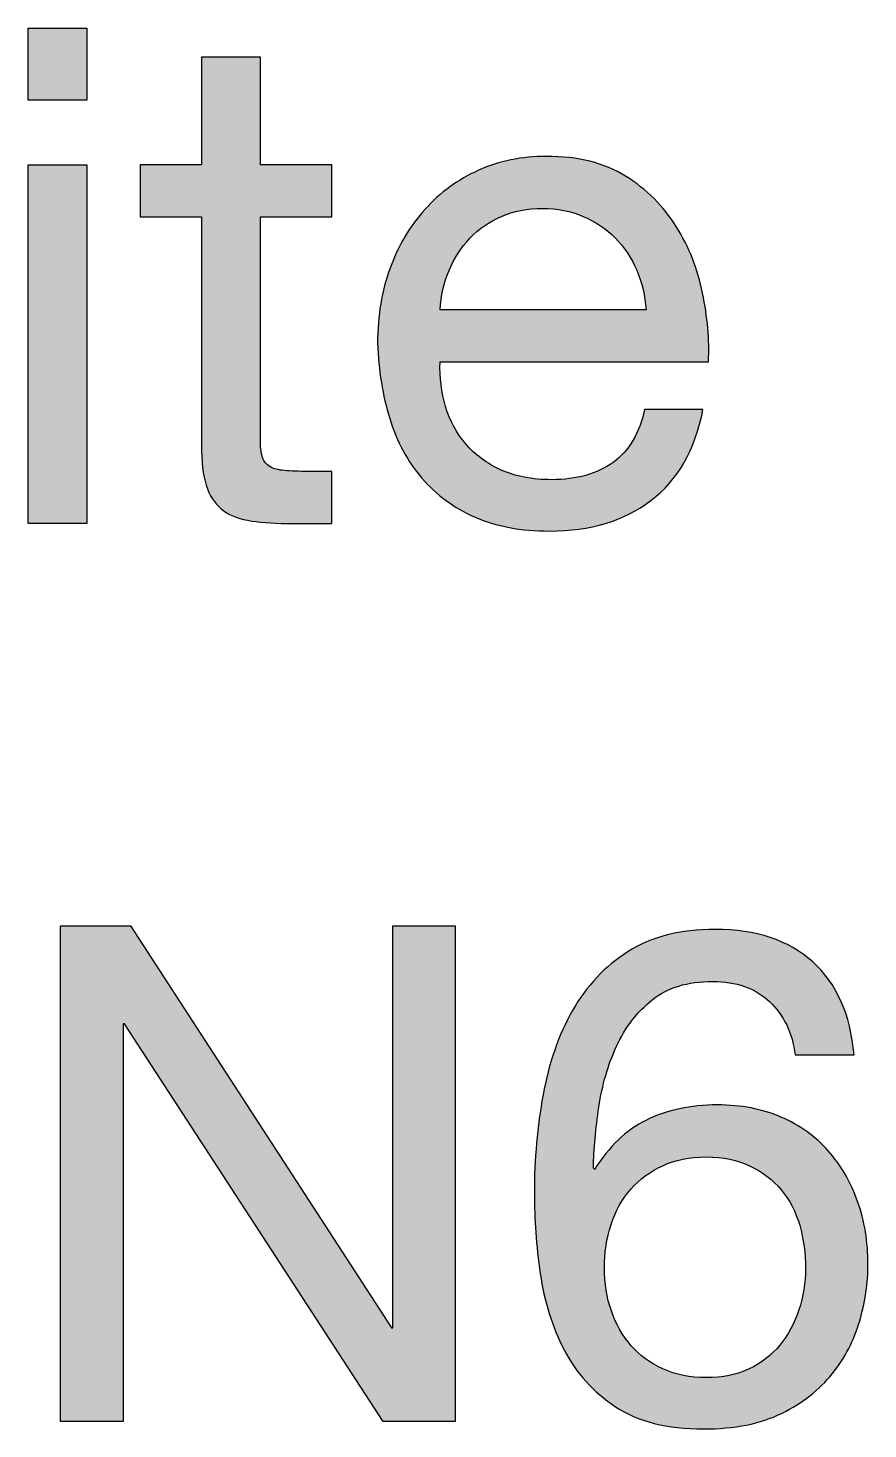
# Paper-space layout 'A1mask' of a CAD drawing. Extents: x 20 to 830, y 20 to 585.
# Drawn here: x 688.89 to 693.88, y 79.16 to 87.48 of the extents above; entities that cross this region are included whole.
import ezdxf
from ezdxf.enums import TextEntityAlignment as Align

# ---------------------------------------------------------------- set-up
doc = ezdxf.new("R2010")
doc.units = 0
doc.layers.get('0').update_dxf_attribs({"linetype": 'CONTINUOUS'})
doc.layers.get('Defpoints').update_dxf_attribs({"linetype": 'CONTINUOUS'})
doc.layers.add('JPP_Mask', color=7, linetype='CONTINUOUS')
doc.styles.add('JPP', font='arial.ttf')

# ---------------------------------------------------------------- blocks, each defined once
blk = doc.blocks.new('A1mask')
at = {"true_color": 0x004a91}
for points in [[(674.2367, 72.4828), (673.8869, 72.4828), (673.8869, 72.0544), (674.2367, 72.0544)], [(674.2367, 71.6713), (673.8869, 71.6713), (673.8869, 69.5412), (674.2367, 69.5412)], [(674.4511, 66.5699), (674.4592, 66.5699), (675.9962, 64.2092), (676.4245, 64.2092), (676.4245, 67.1509), (676.0534, 67.1509), (676.0534, 64.7654), (676.0454, 64.7654), (674.4961, 67.1509), (674.08, 67.1509), (674.08, 64.2092), (674.4511, 64.2092)]]:
    blk.add_hatch(color=154, dxfattribs=at).paths.add_polyline_path(points)
h = blk.add_hatch(color=154, dxfattribs=at)
edge = h.paths.add_edge_path()
edge.add_spline(control_points=[(675.6913, 71.5167), (675.6913, 71.594), (675.6913, 71.6713), (675.6913, 71.6713), (675.6913, 71.6713), (675.6648, 71.6713), (675.6249, 71.6713)], knot_values=[21.749925, 21.749925, 21.749925, 21.749925, 22.249925, 22.249925, 22.249925, 22.5, 22.5, 22.5, 22.5], degree=3, periodic=0)
edge.add_spline(control_points=[(675.6249, 71.6713), (675.5851, 71.6713), (675.532, 71.6713), (675.479, 71.6713)], knot_values=[21.49993, 21.49993, 21.49993, 21.49993, 21.749925, 21.749925, 21.749925, 21.749925], degree=3, periodic=0)
edge.add_spline(control_points=[(675.479, 71.6713), (675.4524, 71.6713), (675.4259, 71.6713), (675.401, 71.6713)], knot_values=[21.374932, 21.374932, 21.374932, 21.374932, 21.49993, 21.49993, 21.49993, 21.49993], degree=3, periodic=0)
edge.add_spline(control_points=[(675.401, 71.6713), (675.3761, 71.6713), (675.3529, 71.6713), (675.333, 71.6713)], knot_values=[21.249935, 21.249935, 21.249935, 21.249935, 21.374932, 21.374932, 21.374932, 21.374932], degree=3, periodic=0)
edge.add_spline(control_points=[(675.333, 71.6713), (675.3231, 71.6713), (675.314, 71.6713), (675.3059, 71.6713)], knot_values=[21.187436, 21.187436, 21.187436, 21.187436, 21.249935, 21.249935, 21.249935, 21.249935], degree=3, periodic=0)
edge.add_spline(control_points=[(675.3059, 71.6713), (675.2978, 71.6713), (675.2907, 71.6713), (675.2849, 71.6713)], knot_values=[21.124938, 21.124938, 21.124938, 21.124938, 21.187436, 21.187436, 21.187436, 21.187436], degree=3, periodic=0)
edge.add_spline(control_points=[(675.2715, 71.6713), (675.2707, 71.6713), (675.27, 71.6713), (675.2694, 71.6713)], knot_values=[21.046814, 21.046814, 21.046814, 21.046814, 21.062439, 21.062439, 21.062439, 21.062439], degree=3, periodic=0)
edge.add_spline(control_points=[(675.2694, 71.6713), (675.2688, 71.6713), (675.2683, 71.6713), (675.2679, 71.6713)], knot_values=[21.031189, 21.031189, 21.031189, 21.031189, 21.046814, 21.046814, 21.046814, 21.046814], degree=3, periodic=0)
edge.add_spline(control_points=[(675.2679, 71.6713), (675.2677, 71.6713), (675.2675, 71.6713), (675.2674, 71.6713)], knot_values=[21.023377, 21.023377, 21.023377, 21.023377, 21.031189, 21.031189, 21.031189, 21.031189], degree=3, periodic=0)
edge.add_spline(control_points=[(675.2674, 71.6713), (675.2672, 71.6713), (675.2671, 71.6713), (675.267, 71.6713)], knot_values=[21.015565, 21.015565, 21.015565, 21.015565, 21.023377, 21.023377, 21.023377, 21.023377], degree=3, periodic=0)
edge.add_spline(control_points=[(675.267, 71.6713), (675.267, 71.6713), (675.2669, 71.6713), (675.2669, 71.6713)], knot_values=[21.011659, 21.011659, 21.011659, 21.011659, 21.015565, 21.015565, 21.015565, 21.015565], degree=3, periodic=0)
edge.add_spline(control_points=[(675.2669, 71.6713), (675.2668, 71.6713), (675.2668, 71.6713), (675.2668, 71.6713)], knot_values=[21.007752, 21.007752, 21.007752, 21.007752, 21.011659, 21.011659, 21.011659, 21.011659], degree=3, periodic=0)
edge.add_spline(control_points=[(675.2668, 71.6713), (675.2668, 71.6713), (675.2668, 71.6713), (675.2668, 71.6713)], knot_values=[21.005799, 21.005799, 21.005799, 21.005799, 21.007752, 21.007752, 21.007752, 21.007752], degree=3, periodic=0)
edge.add_spline(control_points=[(675.2668, 71.6713), (675.2667, 71.6713), (675.2667, 71.6713), (675.2667, 71.6713)], knot_values=[21.003846, 21.003846, 21.003846, 21.003846, 21.005799, 21.005799, 21.005799, 21.005799], degree=3, periodic=0)
edge.add_spline(control_points=[(675.2667, 71.6713), (675.2667, 71.6713), (675.2667, 71.6713), (675.2667, 71.6713)], knot_values=[21.00287, 21.00287, 21.00287, 21.00287, 21.003846, 21.003846, 21.003846, 21.003846], degree=3, periodic=0)
edge.add_spline(control_points=[(675.2667, 71.6713), (675.2667, 71.6713), (675.2667, 71.6713), (675.2667, 71.6713)], knot_values=[21.001893, 21.001893, 21.001893, 21.001893, 21.00287, 21.00287, 21.00287, 21.00287], degree=3, periodic=0)
edge.add_spline(control_points=[(675.2667, 71.6713), (675.2667, 71.6713), (675.2667, 71.6713), (675.2667, 71.6713)], knot_values=[21.001405, 21.001405, 21.001405, 21.001405, 21.001893, 21.001893, 21.001893, 21.001893], degree=3, periodic=0)
edge.add_spline(control_points=[(675.2667, 71.6713), (675.2667, 71.6713), (675.2667, 71.6713), (675.2667, 71.6713), (675.2667, 71.6713), (675.2667, 71.6713), (675.2667, 71.6713)], knot_values=[20.99994, 20.99994, 20.99994, 20.99994, 21.001345, 21.001345, 21.001345, 21.001405, 21.001405, 21.001405, 21.001405], degree=3, periodic=0)
edge.add_spline(control_points=[(675.2667, 71.6713), (675.2667, 71.6713), (675.2667, 71.7112), (675.2667, 71.7711)], knot_values=[20.749945, 20.749945, 20.749945, 20.749945, 20.99994, 20.99994, 20.99994, 20.99994], degree=3, periodic=0)
edge.add_spline(control_points=[(675.2667, 71.7711), (675.2667, 71.831), (675.2667, 71.9108), (675.2667, 71.9906)], knot_values=[20.49995, 20.49995, 20.49995, 20.49995, 20.749945, 20.749945, 20.749945, 20.749945], degree=3, periodic=0)
edge.add_spline(control_points=[(675.2667, 71.9906), (675.2667, 72.0305), (675.2667, 72.0704), (675.2667, 72.1078)], knot_values=[20.374952, 20.374952, 20.374952, 20.374952, 20.49995, 20.49995, 20.49995, 20.49995], degree=3, periodic=0)
edge.add_spline(control_points=[(675.2667, 72.1078), (675.2667, 72.1452), (675.2667, 72.1802), (675.2667, 72.2101)], knot_values=[20.249955, 20.249955, 20.249955, 20.249955, 20.374952, 20.374952, 20.374952, 20.374952], degree=3, periodic=0)
edge.add_spline(control_points=[(675.2667, 72.2101), (675.2667, 72.225), (675.2667, 72.2388), (675.2667, 72.2509)], knot_values=[20.187456, 20.187456, 20.187456, 20.187456, 20.249955, 20.249955, 20.249955, 20.249955], degree=3, periodic=0)
edge.add_spline(control_points=[(675.2667, 72.2509), (675.2667, 72.2631), (675.2667, 72.2737), (675.2667, 72.2824)], knot_values=[20.124958, 20.124958, 20.124958, 20.124958, 20.187456, 20.187456, 20.187456, 20.187456], degree=3, periodic=0)
edge.add_spline(control_points=[(675.2667, 72.2824), (675.2667, 72.2868), (675.2667, 72.2907), (675.2667, 72.2941)], knot_values=[20.093708, 20.093708, 20.093708, 20.093708, 20.124958, 20.124958, 20.124958, 20.124958], degree=3, periodic=0)
edge.add_spline(control_points=[(675.2667, 72.3098), (675.2667, 72.3098), (675.2667, 72.3098), (675.2667, 72.3098), (675.2667, 72.3098), (675.2667, 72.3098), (675.2667, 72.3098)], knot_values=[19.999959, 19.999959, 19.999959, 19.999959, 20, 20, 20, 20.000692, 20.000692, 20.000692, 20.000692], degree=3, periodic=0)
edge.add_spline(control_points=[(675.2667, 72.3098), (675.2667, 72.3098), (675.2448, 72.3098), (675.212, 72.3098)], knot_values=[19.749965, 19.749965, 19.749965, 19.749965, 19.999959, 19.999959, 19.999959, 19.999959], degree=3, periodic=0)
edge.add_spline(control_points=[(675.212, 72.3098), (675.1791, 72.3098), (675.1353, 72.3098), (675.0916, 72.3098)], knot_values=[19.49997, 19.49997, 19.49997, 19.49997, 19.749965, 19.749965, 19.749965, 19.749965], degree=3, periodic=0)
edge.add_spline(control_points=[(675.0916, 72.3098), (675.0697, 72.3098), (675.0478, 72.3098), (675.0272, 72.3098)], knot_values=[19.374972, 19.374972, 19.374972, 19.374972, 19.49997, 19.49997, 19.49997, 19.49997], degree=3, periodic=0)
edge.add_spline(control_points=[(675.0272, 72.3098), (675.0067, 72.3098), (674.9876, 72.3098), (674.9711, 72.3098)], knot_values=[19.249975, 19.249975, 19.249975, 19.249975, 19.374972, 19.374972, 19.374972, 19.374972], degree=3, periodic=0)
edge.add_spline(control_points=[(674.9711, 72.3098), (674.9629, 72.3098), (674.9554, 72.3098), (674.9487, 72.3098)], knot_values=[19.187476, 19.187476, 19.187476, 19.187476, 19.249975, 19.249975, 19.249975, 19.249975], degree=3, periodic=0)
edge.add_spline(control_points=[(674.9487, 72.3098), (674.9421, 72.3098), (674.9363, 72.3098), (674.9315, 72.3098)], knot_values=[19.124977, 19.124977, 19.124977, 19.124977, 19.187476, 19.187476, 19.187476, 19.187476], degree=3, periodic=0)
edge.add_spline(control_points=[(674.9164, 72.3098), (674.9164, 72.3098), (674.9164, 72.3098), (674.9164, 72.3098), (674.9164, 72.3098), (674.9164, 72.3098), (674.9164, 72.3098)], knot_values=[18.99998, 18.99998, 18.99998, 18.99998, 19.001424, 19.001424, 19.001424, 19.001445, 19.001445, 19.001445, 19.001445], degree=3, periodic=0)
edge.add_spline(control_points=[(674.9164, 72.3098), (674.9164, 72.3098), (674.9164, 72.1502), (674.9164, 71.9905)], knot_values=[18.49999, 18.49999, 18.49999, 18.49999, 18.99998, 18.99998, 18.99998, 18.99998], degree=3, periodic=0)
edge.add_spline(control_points=[(674.9164, 71.9905), (674.9164, 71.8309), (674.9164, 71.6713), (674.9164, 71.6713), (674.9164, 71.6713), (674.9164, 71.6713), (674.9164, 71.6713)], knot_values=[17.999023, 17.999023, 17.999023, 17.999023, 18.499013, 18.499013, 18.499013, 18.49999, 18.49999, 18.49999, 18.49999], degree=3, periodic=0)
edge.add_spline(control_points=[(674.9075, 71.6713), (674.9055, 71.6713), (674.9033, 71.6713), (674.9008, 71.6713)], knot_values=[17.875003, 17.875003, 17.875003, 17.875003, 17.906252, 17.906252, 17.906252, 17.906252], degree=3, periodic=0)
edge.add_spline(control_points=[(674.9008, 71.6713), (674.8959, 71.6713), (674.8899, 71.6713), (674.883, 71.6713)], knot_values=[17.812504, 17.812504, 17.812504, 17.812504, 17.875003, 17.875003, 17.875003, 17.875003], degree=3, periodic=0)
edge.add_spline(control_points=[(674.883, 71.6713), (674.8761, 71.6713), (674.8683, 71.6713), (674.8598, 71.6713)], knot_values=[17.750005, 17.750005, 17.750005, 17.750005, 17.812504, 17.812504, 17.812504, 17.812504], degree=3, periodic=0)
edge.add_spline(control_points=[(674.8598, 71.6713), (674.8428, 71.6713), (674.8229, 71.6713), (674.8017, 71.6713)], knot_values=[17.625007, 17.625007, 17.625007, 17.625007, 17.750005, 17.750005, 17.750005, 17.750005], degree=3, periodic=0)
edge.add_spline(control_points=[(674.8017, 71.6713), (674.7805, 71.6713), (674.7578, 71.6713), (674.7351, 71.6713)], knot_values=[17.50001, 17.50001, 17.50001, 17.50001, 17.625008, 17.625008, 17.625008, 17.625008], degree=3, periodic=0)
edge.add_spline(control_points=[(674.7351, 71.6713), (674.6898, 71.6713), (674.6445, 71.6713), (674.6105, 71.6713)], knot_values=[17.250015, 17.250015, 17.250015, 17.250015, 17.50001, 17.50001, 17.50001, 17.50001], degree=3, periodic=0)
edge.add_spline(control_points=[(674.6105, 71.6713), (674.5765, 71.6713), (674.5538, 71.6713), (674.5538, 71.6713), (674.5538, 71.6713), (674.5538, 71.6713), (674.5538, 71.6713)], knot_values=[16.999043, 16.999043, 16.999043, 16.999043, 17.249058, 17.249058, 17.249058, 17.250015, 17.250015, 17.250015, 17.250015], degree=3, periodic=0)
edge.add_spline(control_points=[(674.5538, 71.658), (674.5538, 71.6538), (674.5538, 71.6486), (674.5538, 71.6427)], knot_values=[16.812524, 16.812524, 16.812524, 16.812524, 16.875023, 16.875023, 16.875023, 16.875023], degree=3, periodic=0)
edge.add_spline(control_points=[(674.5538, 71.6427), (674.5538, 71.6369), (674.5538, 71.6302), (674.5538, 71.623)], knot_values=[16.750025, 16.750025, 16.750025, 16.750025, 16.812524, 16.812524, 16.812524, 16.812524], degree=3, periodic=0)
edge.add_spline(control_points=[(674.5538, 71.623), (674.5538, 71.6085), (674.5538, 71.5916), (674.5538, 71.5735)], knot_values=[16.625028, 16.625028, 16.625028, 16.625028, 16.750025, 16.750025, 16.750025, 16.750025], degree=3, periodic=0)
edge.add_spline(control_points=[(674.5538, 71.5735), (674.5538, 71.5554), (674.5538, 71.536), (674.5538, 71.5167)], knot_values=[16.50003, 16.50003, 16.50003, 16.50003, 16.625028, 16.625028, 16.625028, 16.625028], degree=3, periodic=0)
edge.add_spline(control_points=[(674.5538, 71.5167), (674.5538, 71.4781), (674.5538, 71.4395), (674.5538, 71.4105)], knot_values=[16.250035, 16.250035, 16.250035, 16.250035, 16.50003, 16.50003, 16.50003, 16.50003], degree=3, periodic=0)
edge.add_spline(control_points=[(674.5538, 71.4105), (674.5538, 71.3815), (674.5538, 71.3622), (674.5538, 71.3622), (674.5538, 71.3622), (674.5538, 71.3622), (674.5538, 71.3622)], knot_values=[15.999063, 15.999063, 15.999063, 15.999063, 16.249098, 16.249098, 16.249098, 16.250035, 16.250035, 16.250035, 16.250035], degree=3, periodic=0)
edge.add_spline(control_points=[(674.5628, 71.3622), (674.5647, 71.3622), (674.5669, 71.3622), (674.5694, 71.3622)], knot_values=[15.875042, 15.875042, 15.875042, 15.875042, 15.906292, 15.906292, 15.906292, 15.906292], degree=3, periodic=0)
edge.add_spline(control_points=[(674.5694, 71.3622), (674.5744, 71.3622), (674.5804, 71.3622), (674.5873, 71.3622)], knot_values=[15.812544, 15.812544, 15.812544, 15.812544, 15.875042, 15.875042, 15.875042, 15.875042], degree=3, periodic=0)
edge.add_spline(control_points=[(674.5873, 71.3622), (674.5942, 71.3622), (674.602, 71.3622), (674.6105, 71.3622)], knot_values=[15.750045, 15.750045, 15.750045, 15.750045, 15.812544, 15.812544, 15.812544, 15.812544], degree=3, periodic=0)
edge.add_spline(control_points=[(674.6105, 71.3622), (674.6275, 71.3622), (674.6473, 71.3622), (674.6685, 71.3622)], knot_values=[15.625048, 15.625048, 15.625048, 15.625048, 15.750045, 15.750045, 15.750045, 15.750045], degree=3, periodic=0)
edge.add_spline(control_points=[(674.6685, 71.3622), (674.6898, 71.3622), (674.7124, 71.3622), (674.7351, 71.3622)], knot_values=[15.50005, 15.50005, 15.50005, 15.50005, 15.625048, 15.625048, 15.625048, 15.625048], degree=3, periodic=0)
edge.add_spline(control_points=[(674.7351, 71.3622), (674.7804, 71.3622), (674.8257, 71.3622), (674.8597, 71.3622)], knot_values=[15.250055, 15.250055, 15.250055, 15.250055, 15.50005, 15.50005, 15.50005, 15.50005], degree=3, periodic=0)
edge.add_spline(control_points=[(674.8597, 71.3622), (674.8938, 71.3622), (674.9164, 71.3622), (674.9164, 71.3622), (674.9164, 71.3622), (674.9164, 71.3622), (674.9164, 71.3622)], knot_values=[14.999572, 14.999572, 14.999572, 14.999572, 15.249627, 15.249627, 15.249627, 15.250055, 15.250055, 15.250055, 15.250055], degree=3, periodic=0)
edge.add_spline(control_points=[(674.9164, 71.347), (674.9164, 71.342), (674.9164, 71.3359), (674.9164, 71.3287)], knot_values=[14.906312, 14.906312, 14.906312, 14.906312, 14.937561, 14.937561, 14.937561, 14.937561], degree=3, periodic=0)
edge.add_spline(control_points=[(674.9164, 71.3287), (674.9164, 71.3215), (674.9164, 71.3132), (674.9164, 71.304)], knot_values=[14.875063, 14.875063, 14.875063, 14.875063, 14.906312, 14.906312, 14.906312, 14.906312], degree=3, periodic=0)
edge.add_spline(control_points=[(674.9164, 71.304), (674.9164, 71.2855), (674.9164, 71.263), (674.9164, 71.2372)], knot_values=[14.812564, 14.812564, 14.812564, 14.812564, 14.875063, 14.875063, 14.875063, 14.875063], degree=3, periodic=0)
edge.add_spline(control_points=[(674.9164, 71.2372), (674.9164, 71.2113), (674.9164, 71.1822), (674.9164, 71.1505)], knot_values=[14.750065, 14.750065, 14.750065, 14.750065, 14.812564, 14.812564, 14.812564, 14.812564], degree=3, periodic=0)
edge.add_spline(control_points=[(674.9164, 71.1505), (674.9164, 71.0869), (674.9164, 71.0128), (674.9164, 70.9334)], knot_values=[14.625068, 14.625068, 14.625068, 14.625068, 14.750065, 14.750065, 14.750065, 14.750065], degree=3, periodic=0)
edge.add_spline(control_points=[(674.9164, 70.9334), (674.9164, 70.854), (674.9164, 70.7693), (674.9164, 70.6846)], knot_values=[14.50007, 14.50007, 14.50007, 14.50007, 14.625068, 14.625068, 14.625068, 14.625068], degree=3, periodic=0)
edge.add_spline(control_points=[(674.9164, 70.6846), (674.9164, 70.5151), (674.9164, 70.3457), (674.9164, 70.2186)], knot_values=[14.250075, 14.250075, 14.250075, 14.250075, 14.50007, 14.50007, 14.50007, 14.50007], degree=3, periodic=0)
edge.add_spline(control_points=[(674.9164, 70.2186), (674.9164, 70.0915), (674.9164, 70.0067), (674.9164, 70.0067), (674.9164, 69.9078), (674.9264, 69.8282), (674.9453, 69.7677)], knot_values=[13, 13, 13, 13, 13.250075, 13.250075, 13.250075, 14.250075, 14.250075, 14.250075, 14.250075], degree=3, periodic=0)
edge.add_spline(control_points=[(674.9453, 69.7677), (674.9647, 69.7073), (674.9941, 69.6607), (675.0338, 69.6278)], knot_values=[12, 12, 12, 12, 13, 13, 13, 13], degree=3, periodic=0)
edge.add_spline(control_points=[(675.0338, 69.6278), (675.0736, 69.5946), (675.1261, 69.5722), (675.1905, 69.5596)], knot_values=[11, 11, 11, 11, 12, 12, 12, 12], degree=3, periodic=0)
edge.add_spline(control_points=[(675.1905, 69.5596), (675.2549, 69.5473), (675.3325, 69.5412), (675.4234, 69.5412)], knot_values=[10, 10, 10, 10, 11, 11, 11, 11], degree=3, periodic=0)
edge.add_spline(control_points=[(675.4234, 69.5412), (675.4234, 69.5412), (675.6913, 69.5412), (675.6913, 69.5412), (675.6913, 69.5412), (675.6913, 69.6184), (675.6913, 69.6957)], knot_values=[8.5, 8.5, 8.5, 8.5, 9.5, 9.5, 9.5, 10, 10, 10, 10], degree=3, periodic=0)
edge.add_spline(control_points=[(675.6913, 69.6957), (675.6913, 69.773), (675.6913, 69.8503), (675.6913, 69.8503)], knot_values=[8, 8, 8, 8, 8.5, 8.5, 8.5, 8.5], degree=3, periodic=0)
edge.add_spline(control_points=[(675.6913, 69.8503), (675.6913, 69.8503), (675.5304, 69.8503), (675.5304, 69.8503)], knot_values=[7.00001, 7.00001, 7.00001, 7.00001, 7.99999, 7.99999, 7.99999, 7.99999], degree=3, periodic=0)
edge.add_spline(control_points=[(675.5304, 69.8503), (675.4755, 69.8503), (675.431, 69.8521), (675.3964, 69.8564)], knot_values=[6, 6, 6, 6, 7, 7, 7, 7], degree=3, periodic=0)
edge.add_spline(control_points=[(675.3964, 69.8564), (675.3623, 69.8604), (675.3353, 69.8694), (675.3164, 69.8832)], knot_values=[5, 5, 5, 5, 6, 6, 6, 6], degree=3, periodic=0)
edge.add_spline(control_points=[(675.3164, 69.8832), (675.297, 69.8969), (675.2838, 69.9161), (675.2771, 69.9409)], knot_values=[4, 4, 4, 4, 5, 5, 5, 5], degree=3, periodic=0)
edge.add_spline(control_points=[(675.2771, 69.9409), (675.27, 69.9655), (675.2667, 69.9984), (675.2667, 70.0396)], knot_values=[3, 3, 3, 3, 4, 4, 4, 4], degree=3, periodic=0)
edge.add_spline(control_points=[(675.2667, 70.0396), (675.2667, 70.0396), (675.2667, 71.3622), (675.2667, 71.3622), (675.2667, 71.3622), (675.3729, 71.3622), (675.479, 71.3622)], knot_values=[1.5, 1.5, 1.5, 1.5, 2.5, 2.5, 2.5, 3, 3, 3, 3], degree=3, periodic=0)
edge.add_spline(control_points=[(675.479, 71.3622), (675.5852, 71.3622), (675.6913, 71.3622), (675.6913, 71.3622), (675.6913, 71.3622), (675.6913, 71.4394), (675.6913, 71.5167)], knot_values=[0.5, 0.5, 0.5, 0.5, 1, 1, 1, 1.5, 1.5, 1.5, 1.5], degree=3, periodic=0)
h = blk.add_hatch(color=154, dxfattribs=at)
edge = h.paths.add_edge_path()
edge.add_spline(control_points=[(676.3341, 70.5011), (676.3341, 70.5011), (677.9284, 70.5011), (677.9284, 70.5011), (677.9341, 70.6301), (677.9223, 70.7662), (677.8934, 70.9089)], knot_values=[12, 12, 12, 12, 13, 13, 13, 14, 14, 14, 14], degree=3, periodic=0)
edge.add_spline(control_points=[(677.8934, 70.9089), (677.8645, 71.0519), (677.8124, 71.1837), (677.7367, 71.3046)], knot_values=[11, 11, 11, 11, 12, 12, 12, 12], degree=3, periodic=0)
edge.add_spline(control_points=[(677.7367, 71.3046), (677.6614, 71.4254), (677.5611, 71.525), (677.4361, 71.6033)], knot_values=[10, 10, 10, 10, 11, 11, 11, 11], degree=3, periodic=0)
edge.add_spline(control_points=[(677.4361, 71.6033), (677.3111, 71.6814), (677.154, 71.7207), (676.9642, 71.7207)], knot_values=[9, 9, 9, 9, 10, 10, 10, 10], degree=3, periodic=0)
edge.add_spline(control_points=[(676.9642, 71.7207), (676.8189, 71.7207), (676.6849, 71.6933), (676.5628, 71.6384)], knot_values=[8, 8, 8, 8, 9, 9, 9, 9], degree=3, periodic=0)
edge.add_spline(control_points=[(676.5628, 71.6384), (676.4406, 71.5832), (676.3346, 71.5065), (676.2456, 71.4076)], knot_values=[7, 7, 7, 7, 8, 8, 8, 8], degree=3, periodic=0)
edge.add_spline(control_points=[(676.2456, 71.4076), (676.1562, 71.3087), (676.0866, 71.192), (676.0373, 71.0573), (675.9881, 70.9226), (675.963, 70.7745), (675.963, 70.6124)], knot_values=[5, 5, 5, 5, 6, 6, 6, 7, 7, 7, 7], degree=3, periodic=0)
edge.add_spline(control_points=[(675.963, 70.6124), (675.9687, 70.4502), (675.9928, 70.3007), (676.0354, 70.1634)], knot_values=[4, 4, 4, 4, 5, 5, 5, 5], degree=3, periodic=0)
edge.add_spline(control_points=[(676.0354, 70.1634), (676.078, 70.0259), (676.1415, 69.9078), (676.2267, 69.8091)], knot_values=[3, 3, 3, 3, 4, 4, 4, 4], degree=3, periodic=0)
edge.add_spline(control_points=[(676.2267, 69.8091), (676.3119, 69.7101), (676.417, 69.6332), (676.5419, 69.5783), (676.6669, 69.5234), (676.8146, 69.4959), (676.985, 69.4959)], knot_values=[1, 1, 1, 1, 2, 2, 2, 3, 3, 3, 3], degree=3, periodic=0)
edge.add_spline(control_points=[(676.985, 69.4959), (677.2264, 69.4959), (677.4271, 69.5563), (677.5866, 69.677)], knot_values=[0, 0, 0, 0, 1, 1, 1, 1], degree=3, periodic=0)
edge.add_spline(control_points=[(677.5866, 69.677), (677.7457, 69.7979), (677.8489, 69.9778), (677.8957, 70.2169)], knot_values=[21, 21, 21, 21, 22, 22, 22, 22], degree=3, periodic=0)
edge.add_spline(control_points=[(677.8957, 70.2169), (677.8957, 70.2169), (677.5492, 70.2169), (677.5492, 70.2169), (677.5189, 70.0768), (677.4569, 69.9724), (677.3618, 69.9037)], knot_values=[19, 19, 19, 19, 20, 20, 20, 21, 21, 21, 21], degree=3, periodic=0)
edge.add_spline(control_points=[(677.3618, 69.9037), (677.2671, 69.8351), (677.1455, 69.8008), (676.9973, 69.8008)], knot_values=[18, 18, 18, 18, 19, 19, 19, 19], degree=3, periodic=0)
edge.add_spline(control_points=[(676.9973, 69.8008), (676.8818, 69.8008), (676.7815, 69.82), (676.6967, 69.8583)], knot_values=[17, 17, 17, 17, 18, 18, 18, 18], degree=3, periodic=0)
edge.add_spline(control_points=[(676.6967, 69.8583), (676.6115, 69.8969), (676.5415, 69.9482), (676.4866, 70.0129), (676.4316, 70.0775), (676.3919, 70.1515), (676.3668, 70.2353)], knot_values=[15, 15, 15, 15, 16, 16, 16, 17, 17, 17, 17], degree=3, periodic=0)
edge.add_spline(control_points=[(676.3668, 70.2353), (676.3422, 70.3191), (676.3313, 70.4076), (676.3341, 70.5011)], knot_values=[14, 14, 14, 14, 15, 15, 15, 15], degree=3, periodic=0)
edge = h.paths.add_edge_path(flags=16)
edge.add_spline(control_points=[(677.5578, 70.8102), (677.5578, 70.8102), (676.3341, 70.8102), (676.3341, 70.8102), (676.3393, 70.8926), (676.3573, 70.9702), (676.3876, 71.0429)], knot_values=[6, 6, 6, 6, 7, 7, 7, 8, 8, 8, 8], degree=3, periodic=0)
edge.add_spline(control_points=[(676.3876, 71.0429), (676.4179, 71.1158), (676.4591, 71.1794), (676.5112, 71.2346)], knot_values=[5, 5, 5, 5, 6, 6, 6, 6], degree=3, periodic=0)
edge.add_spline(control_points=[(676.5112, 71.2346), (676.5632, 71.2895), (676.6257, 71.3326), (676.6986, 71.3643)], knot_values=[4, 4, 4, 4, 5, 5, 5, 5], degree=3, periodic=0)
edge.add_spline(control_points=[(676.6986, 71.3643), (676.7715, 71.3958), (676.8529, 71.4116), (676.9438, 71.4116)], knot_values=[3, 3, 3, 3, 4, 4, 4, 4], degree=3, periodic=0)
edge.add_spline(control_points=[(676.9438, 71.4116), (677.0319, 71.4116), (677.1119, 71.3958), (677.1848, 71.3643)], knot_values=[2, 2, 2, 2, 3, 3, 3, 3], degree=3, periodic=0)
edge.add_spline(control_points=[(677.1848, 71.3643), (677.2577, 71.3326), (677.3206, 71.2902), (677.3741, 71.2365)], knot_values=[1, 1, 1, 1, 2, 2, 2, 2], degree=3, periodic=0)
edge.add_spline(control_points=[(677.3741, 71.2365), (677.4281, 71.183), (677.4707, 71.1191), (677.5019, 71.045)], knot_values=[0, 0, 0, 0, 1, 1, 1, 1], degree=3, periodic=0)
edge.add_spline(control_points=[(677.5019, 71.045), (677.5336, 70.9709), (677.5521, 70.8926), (677.5578, 70.8102)], knot_values=[8, 8, 8, 8, 9, 9, 9, 9], degree=3, periodic=0)
h = blk.add_hatch(color=154, dxfattribs=at)
edge = h.paths.add_edge_path()
edge.add_spline(control_points=[(678.8756, 65.1403), (678.8756, 65.2748), (678.8552, 65.3997), (678.8141, 65.5152), (678.7729, 65.6307), (678.7142, 65.7311), (678.6389, 65.8163)], knot_values=[10, 10, 10, 10, 11, 11, 11, 12, 12, 12, 12], degree=3, periodic=0)
edge.add_spline(control_points=[(678.6389, 65.8163), (678.5632, 65.901), (678.4699, 65.9678), (678.3587, 66.0161)], knot_values=[9, 9, 9, 9, 10, 10, 10, 10], degree=3, periodic=0)
edge.add_spline(control_points=[(678.3587, 66.0161), (678.2474, 66.0639), (678.122, 66.088), (677.9819, 66.088)], knot_values=[8, 8, 8, 8, 9, 9, 9, 9], degree=3, periodic=0)
edge.add_spline(control_points=[(677.9819, 66.088), (677.8224, 66.088), (677.6818, 66.0577), (677.5592, 65.9976)], knot_values=[7, 7, 7, 7, 8, 8, 8, 8], degree=3, periodic=0)
edge.add_spline(control_points=[(677.5592, 65.9976), (677.4371, 65.937), (677.3348, 65.8395), (677.2524, 65.7051)], knot_values=[6, 6, 6, 6, 7, 7, 7, 7], degree=3, periodic=0)
edge.add_spline(control_points=[(677.2524, 65.7051), (677.2524, 65.7051), (677.2444, 65.7131), (677.2444, 65.7131)], knot_values=[5.00001, 5.00001, 5.00001, 5.00001, 6, 6, 6, 6], degree=3, periodic=0)
edge.add_spline(control_points=[(677.2444, 65.7131), (677.2468, 65.8258), (677.2581, 65.9465), (677.2771, 66.0757)], knot_values=[4, 4, 4, 4, 5, 5, 5, 5], degree=3, periodic=0)
edge.add_spline(control_points=[(677.2771, 66.0757), (677.2965, 66.2049), (677.3315, 66.3252), (677.3821, 66.4364), (677.4328, 66.5476), (677.5038, 66.6395), (677.5942, 66.7119)], knot_values=[2, 2, 2, 2, 3, 3, 3, 4, 4, 4, 4], degree=3, periodic=0)
edge.add_spline(control_points=[(677.5942, 66.7119), (677.6851, 66.7848), (677.8044, 66.8215), (677.953, 66.8215)], knot_values=[1, 1, 1, 1, 2, 2, 2, 2], degree=3, periodic=0)
edge.add_spline(control_points=[(677.953, 66.8215), (678.0931, 66.8215), (678.2053, 66.7815), (678.2905, 66.7019)], knot_values=[0, 0, 0, 0, 1, 1, 1, 1], degree=3, periodic=0)
edge.add_spline(control_points=[(678.2905, 66.7019), (678.3757, 66.6224), (678.4269, 66.5164), (678.4429, 66.3848)], knot_values=[27, 27, 27, 27, 28, 28, 28, 28], degree=3, periodic=0)
edge.add_spline(control_points=[(678.4429, 66.3848), (678.4429, 66.3848), (678.7932, 66.3848), (678.7932, 66.3848), (678.7715, 66.6262), (678.6891, 66.8111), (678.5461, 66.9389)], knot_values=[25, 25, 25, 25, 26, 26, 26, 27, 27, 27, 27], degree=3, periodic=0)
edge.add_spline(control_points=[(678.5461, 66.9389), (678.4032, 67.0664), (678.211, 67.1303), (677.9691, 67.1303)], knot_values=[24, 24, 24, 24, 25, 25, 25, 25], degree=3, periodic=0)
edge.add_spline(control_points=[(677.9691, 67.1303), (677.7604, 67.1303), (677.5876, 67.0863), (677.4503, 66.9985), (677.313, 66.9107), (677.2032, 66.7943), (677.1204, 66.6485)], knot_values=[22, 22, 22, 22, 23, 23, 23, 24, 24, 24, 24], degree=3, periodic=0)
edge.add_spline(control_points=[(677.1204, 66.6485), (677.038, 66.5027), (676.9798, 66.336), (676.9457, 66.1476)], knot_values=[21, 21, 21, 21, 22, 22, 22, 22], degree=3, periodic=0)
edge.add_spline(control_points=[(676.9457, 66.1476), (676.9112, 65.9597), (676.8941, 65.7652), (676.8941, 65.5649)], knot_values=[20, 20, 20, 20, 21, 21, 21, 21], degree=3, periodic=0)
edge.add_spline(control_points=[(676.8941, 65.5649), (676.8941, 65.4111), (676.9055, 65.2516), (676.9291, 65.0868)], knot_values=[19, 19, 19, 19, 20, 20, 20, 20], degree=3, periodic=0)
edge.add_spline(control_points=[(676.9291, 65.0868), (676.9523, 64.9221), (676.9997, 64.7711), (677.0712, 64.6338)], knot_values=[18, 18, 18, 18, 19, 19, 19, 19], degree=3, periodic=0)
edge.add_spline(control_points=[(677.0712, 64.6338), (677.1426, 64.4961), (677.2444, 64.3834), (677.376, 64.2959)], knot_values=[17, 17, 17, 17, 18, 18, 18, 18], degree=3, periodic=0)
edge.add_spline(control_points=[(677.376, 64.2959), (677.5081, 64.2078), (677.6823, 64.1638), (677.8995, 64.1638)], knot_values=[16, 16, 16, 16, 17, 17, 17, 17], degree=3, periodic=0)
edge.add_spline(control_points=[(677.8995, 64.1638), (678.0832, 64.1638), (678.238, 64.195), (678.3629, 64.2566)], knot_values=[15, 15, 15, 15, 16, 16, 16, 16], degree=3, periodic=0)
edge.add_spline(control_points=[(678.3629, 64.2566), (678.4879, 64.3186), (678.5878, 64.3967), (678.6635, 64.4914), (678.7393, 64.586), (678.7932, 64.6911), (678.8264, 64.8066), (678.8595, 64.9221), (678.8756, 65.0334), (678.8756, 65.1403)], knot_values=[12, 12, 12, 12, 13, 13, 13, 14, 14, 14, 15, 15, 15, 15], degree=3, periodic=0)
edge = h.paths.add_edge_path(flags=16)
edge.add_spline(control_points=[(677.3495, 65.3775), (677.3755, 65.4584), (677.4143, 65.5285), (677.4669, 65.5872)], knot_values=[1, 1, 1, 1, 2, 2, 2, 2], degree=3, periodic=0)
edge.add_spline(control_points=[(677.4669, 65.5872), (677.5189, 65.6464), (677.5819, 65.6932), (677.6562, 65.7273)], knot_values=[0, 0, 0, 0, 1, 1, 1, 1], degree=3, periodic=0)
edge.add_spline(control_points=[(677.6562, 65.7273), (677.7305, 65.7619), (677.8167, 65.7789), (677.9156, 65.7789), (678.0146, 65.7789), (678.1012, 65.7609), (678.1755, 65.7254)], knot_values=[14, 14, 14, 14, 15, 15, 15, 16, 16, 16, 16], degree=3, periodic=0)
edge.add_spline(control_points=[(678.1755, 65.7254), (678.2493, 65.6899), (678.3114, 65.6421), (678.3606, 65.5834)], knot_values=[13, 13, 13, 13, 14, 14, 14, 14], degree=3, periodic=0)
edge.add_spline(control_points=[(678.3606, 65.5834), (678.4103, 65.5242), (678.4467, 65.4542), (678.4699, 65.3732), (678.4931, 65.2923), (678.505, 65.2061), (678.505, 65.1157)], knot_values=[11, 11, 11, 11, 12, 12, 12, 13, 13, 13, 13], degree=3, periodic=0)
edge.add_spline(control_points=[(678.505, 65.1157), (678.505, 65.0305), (678.4917, 64.9486), (678.4657, 64.8705), (678.4396, 64.7924), (678.4018, 64.7228), (678.3525, 64.6622)], knot_values=[9, 9, 9, 9, 10, 10, 10, 11, 11, 11, 11], degree=3, periodic=0)
edge.add_spline(control_points=[(678.3525, 64.6622), (678.3033, 64.6021), (678.2418, 64.5548), (678.1693, 64.5202)], knot_values=[8, 8, 8, 8, 9, 9, 9, 9], degree=3, periodic=0)
edge.add_spline(control_points=[(678.1693, 64.5202), (678.0964, 64.4862), (678.0117, 64.4686), (677.9156, 64.4686), (677.8195, 64.4686), (677.7339, 64.4862), (677.6581, 64.5202)], knot_values=[6, 6, 6, 6, 7, 7, 7, 8, 8, 8, 8], degree=3, periodic=0)
edge.add_spline(control_points=[(677.6581, 64.5202), (677.5829, 64.5548), (677.5194, 64.6007), (677.4688, 64.6585), (677.4181, 64.7162), (677.3788, 64.7848), (677.3514, 64.8644), (677.3239, 64.9439), (677.3102, 65.0291), (677.3102, 65.12)], knot_values=[3, 3, 3, 3, 4, 4, 4, 5, 5, 5, 6, 6, 6, 6], degree=3, periodic=0)
edge.add_spline(control_points=[(677.3102, 65.12), (677.3102, 65.2104), (677.323, 65.2961), (677.3495, 65.3775)], knot_values=[2, 2, 2, 2, 3, 3, 3, 3], degree=3, periodic=0)
at = {"layer": 'Defpoints', "color": 154, "true_color": 0x004a91}
for points in [[(673.8869, 72.0544), (673.8869, 72.4828), (674.2367, 72.4828), (674.2367, 72.0544), (673.8869, 72.0544)], [(674.2367, 71.6713), (674.2367, 69.5412), (673.8869, 69.5412), (673.8869, 71.6713), (674.2367, 71.6713)], [(674.4961, 67.1509), (676.0454, 64.7654), (676.0534, 64.7654), (676.0534, 67.1509), (676.4245, 67.1509), (676.4245, 64.2092), (675.9962, 64.2092), (674.4592, 66.5699), (674.4511, 66.5699), (674.4511, 64.2092), (674.08, 64.2092), (674.08, 67.1509), (674.4961, 67.1509)]]:
    blk.add_lwpolyline(points, dxfattribs=at)
for points, knots in [([(675.6913, 71.6713), (675.6913, 71.6713), (675.6913, 71.3622), (675.6913, 71.3622), (675.6913, 71.3622), (675.2667, 71.3622), (675.2667, 71.3622), (675.2667, 71.3622), (675.2667, 70.0396), (675.2667, 70.0396), (675.2667, 69.9984), (675.27, 69.9655), (675.2771, 69.9409), (675.2838, 69.9161), (675.297, 69.8969), (675.3164, 69.8832), (675.3353, 69.8694), (675.3623, 69.8604), (675.3964, 69.8564), (675.431, 69.8521), (675.4755, 69.8503), (675.5304, 69.8503), (675.5304, 69.8503), (675.6913, 69.8503), (675.6913, 69.8503), (675.6913, 69.8503), (675.6913, 69.5412), (675.6913, 69.5412), (675.6913, 69.5412), (675.4234, 69.5412), (675.4234, 69.5412), (675.3325, 69.5412), (675.2549, 69.5473), (675.1905, 69.5596), (675.1261, 69.5722), (675.0736, 69.5946), (675.0338, 69.6278), (674.9941, 69.6607), (674.9647, 69.7073), (674.9453, 69.7677), (674.9264, 69.8282), (674.9164, 69.9078), (674.9164, 70.0067), (674.9164, 70.0067), (674.9164, 71.3622), (674.9164, 71.3622), (674.9164, 71.3622), (674.5538, 71.3622), (674.5538, 71.3622), (674.5538, 71.3622), (674.5538, 71.6713), (674.5538, 71.6713), (674.5538, 71.6713), (674.9164, 71.6713), (674.9164, 71.6713), (674.9164, 71.6713), (674.9164, 72.3098), (674.9164, 72.3098), (674.9164, 72.3098), (675.2667, 72.3098), (675.2667, 72.3098), (675.2667, 72.3098), (675.2667, 71.6713), (675.2667, 71.6713), (675.2667, 71.6713), (675.6913, 71.6713), (675.6913, 71.6713)], [0, 0, 0, 0, 1, 1, 1, 2, 2, 2, 3, 3, 3, 4, 4, 4, 5, 5, 5, 6, 6, 6, 7, 7, 7, 8, 8, 8, 9, 9, 9, 10, 10, 10, 11, 11, 11, 12, 12, 12, 13, 13, 13, 14, 14, 14, 15, 15, 15, 16, 16, 16, 17, 17, 17, 18, 18, 18, 19, 19, 19, 20, 20, 20, 21, 21, 21, 22, 22, 22, 22]), ([(677.5866, 69.677), (677.4271, 69.5563), (677.2264, 69.4959), (676.985, 69.4959), (676.8146, 69.4959), (676.6669, 69.5234), (676.5419, 69.5783), (676.417, 69.6332), (676.3119, 69.7101), (676.2267, 69.8091), (676.1415, 69.9078), (676.078, 70.0259), (676.0354, 70.1634), (675.9928, 70.3007), (675.9687, 70.4502), (675.963, 70.6124), (675.963, 70.7745), (675.9881, 70.9226), (676.0373, 71.0573), (676.0866, 71.192), (676.1562, 71.3087), (676.2456, 71.4076), (676.3346, 71.5065), (676.4406, 71.5832), (676.5628, 71.6384), (676.6849, 71.6933), (676.8189, 71.7207), (676.9642, 71.7207), (677.154, 71.7207), (677.3111, 71.6814), (677.4361, 71.6033), (677.5611, 71.525), (677.6614, 71.4254), (677.7367, 71.3046), (677.8124, 71.1837), (677.8645, 71.0519), (677.8934, 70.9089), (677.9223, 70.7662), (677.9341, 70.6301), (677.9284, 70.5011), (677.9284, 70.5011), (676.3341, 70.5011), (676.3341, 70.5011), (676.3313, 70.4076), (676.3422, 70.3191), (676.3668, 70.2353), (676.3919, 70.1515), (676.4316, 70.0775), (676.4866, 70.0129), (676.5415, 69.9482), (676.6115, 69.8969), (676.6967, 69.8583), (676.7815, 69.82), (676.8818, 69.8008), (676.9973, 69.8008), (677.1455, 69.8008), (677.2671, 69.8351), (677.3618, 69.9037), (677.4569, 69.9724), (677.5189, 70.0768), (677.5492, 70.2169), (677.5492, 70.2169), (677.8957, 70.2169), (677.8957, 70.2169), (677.8489, 69.9778), (677.7457, 69.7979), (677.5866, 69.677)], [0, 0, 0, 0, 1, 1, 1, 2, 2, 2, 3, 3, 3, 4, 4, 4, 5, 5, 5, 6, 6, 6, 7, 7, 7, 8, 8, 8, 9, 9, 9, 10, 10, 10, 11, 11, 11, 12, 12, 12, 13, 13, 13, 14, 14, 14, 15, 15, 15, 16, 16, 16, 17, 17, 17, 18, 18, 18, 19, 19, 19, 20, 20, 20, 21, 21, 21, 22, 22, 22, 22]), ([(677.5019, 71.045), (677.4707, 71.1191), (677.4281, 71.183), (677.3741, 71.2365), (677.3206, 71.2902), (677.2577, 71.3326), (677.1848, 71.3643), (677.1119, 71.3958), (677.0319, 71.4116), (676.9438, 71.4116), (676.8529, 71.4116), (676.7715, 71.3958), (676.6986, 71.3643), (676.6257, 71.3326), (676.5632, 71.2895), (676.5112, 71.2346), (676.4591, 71.1794), (676.4179, 71.1158), (676.3876, 71.0429), (676.3573, 70.9702), (676.3393, 70.8926), (676.3341, 70.8102), (676.3341, 70.8102), (677.5578, 70.8102), (677.5578, 70.8102), (677.5521, 70.8926), (677.5336, 70.9709), (677.5019, 71.045)], [0, 0, 0, 0, 1, 1, 1, 2, 2, 2, 3, 3, 3, 4, 4, 4, 5, 5, 5, 6, 6, 6, 7, 7, 7, 8, 8, 8, 9, 9, 9, 9]), ([(678.2905, 66.7019), (678.2053, 66.7815), (678.0931, 66.8215), (677.953, 66.8215), (677.8044, 66.8215), (677.6851, 66.7848), (677.5942, 66.7119), (677.5038, 66.6395), (677.4328, 66.5476), (677.3821, 66.4364), (677.3315, 66.3252), (677.2965, 66.2049), (677.2771, 66.0757), (677.2581, 65.9465), (677.2468, 65.8258), (677.2444, 65.7131), (677.2444, 65.7131), (677.2524, 65.7051), (677.2524, 65.7051), (677.3348, 65.8395), (677.4371, 65.937), (677.5592, 65.9976), (677.6818, 66.0577), (677.8224, 66.088), (677.9819, 66.088), (678.122, 66.088), (678.2474, 66.0639), (678.3587, 66.0161), (678.4699, 65.9678), (678.5632, 65.901), (678.6389, 65.8163), (678.7142, 65.7311), (678.7729, 65.6307), (678.8141, 65.5152), (678.8552, 65.3997), (678.8756, 65.2748), (678.8756, 65.1403), (678.8756, 65.0334), (678.8595, 64.9221), (678.8264, 64.8066), (678.7932, 64.6911), (678.7393, 64.586), (678.6635, 64.4914), (678.5878, 64.3967), (678.4879, 64.3186), (678.3629, 64.2566), (678.238, 64.195), (678.0832, 64.1638), (677.8995, 64.1638), (677.6823, 64.1638), (677.5081, 64.2078), (677.376, 64.2959), (677.2444, 64.3834), (677.1426, 64.4961), (677.0712, 64.6338), (676.9997, 64.7711), (676.9523, 64.9221), (676.9291, 65.0868), (676.9055, 65.2516), (676.8941, 65.4111), (676.8941, 65.5649), (676.8941, 65.7652), (676.9112, 65.9597), (676.9457, 66.1476), (676.9798, 66.336), (677.038, 66.5027), (677.1204, 66.6485), (677.2032, 66.7943), (677.313, 66.9107), (677.4503, 66.9985), (677.5876, 67.0863), (677.7604, 67.1303), (677.9691, 67.1303), (678.211, 67.1303), (678.4032, 67.0664), (678.5461, 66.9389), (678.6891, 66.8111), (678.7715, 66.6262), (678.7932, 66.3848), (678.7932, 66.3848), (678.4429, 66.3848), (678.4429, 66.3848), (678.4269, 66.5164), (678.3757, 66.6224), (678.2905, 66.7019)], [0, 0, 0, 0, 1, 1, 1, 2, 2, 2, 3, 3, 3, 4, 4, 4, 5, 5, 5, 6, 6, 6, 7, 7, 7, 8, 8, 8, 9, 9, 9, 10, 10, 10, 11, 11, 11, 12, 12, 12, 13, 13, 13, 14, 14, 14, 15, 15, 15, 16, 16, 16, 17, 17, 17, 18, 18, 18, 19, 19, 19, 20, 20, 20, 21, 21, 21, 22, 22, 22, 23, 23, 23, 24, 24, 24, 25, 25, 25, 26, 26, 26, 27, 27, 27, 28, 28, 28, 28]), ([(677.6562, 65.7273), (677.5819, 65.6932), (677.5189, 65.6464), (677.4669, 65.5872), (677.4143, 65.5285), (677.3755, 65.4584), (677.3495, 65.3775), (677.323, 65.2961), (677.3102, 65.2104), (677.3102, 65.12), (677.3102, 65.0291), (677.3239, 64.9439), (677.3514, 64.8644), (677.3788, 64.7848), (677.4181, 64.7162), (677.4688, 64.6585), (677.5194, 64.6007), (677.5829, 64.5548), (677.6581, 64.5202), (677.7339, 64.4862), (677.8195, 64.4686), (677.9156, 64.4686), (678.0117, 64.4686), (678.0964, 64.4862), (678.1693, 64.5202), (678.2418, 64.5548), (678.3033, 64.6021), (678.3525, 64.6622), (678.4018, 64.7228), (678.4396, 64.7924), (678.4657, 64.8705), (678.4917, 64.9486), (678.505, 65.0305), (678.505, 65.1157), (678.505, 65.2061), (678.4931, 65.2923), (678.4699, 65.3732), (678.4467, 65.4542), (678.4103, 65.5242), (678.3606, 65.5834), (678.3114, 65.6421), (678.2493, 65.6899), (678.1755, 65.7254), (678.1012, 65.7609), (678.0146, 65.7789), (677.9156, 65.7789), (677.8167, 65.7789), (677.7305, 65.7619), (677.6562, 65.7273)], [0, 0, 0, 0, 1, 1, 1, 2, 2, 2, 3, 3, 3, 4, 4, 4, 5, 5, 5, 6, 6, 6, 7, 7, 7, 8, 8, 8, 9, 9, 9, 10, 10, 10, 11, 11, 11, 12, 12, 12, 13, 13, 13, 14, 14, 14, 15, 15, 15, 16, 16, 16, 16])]:
    blk.add_open_spline(points, degree=3, knots=knots, dxfattribs=at)
at = {"color": 7, "style": 'JPP'}
for tag, p in [('Client', (748, 120)), ('Project1', (748, 95)), ('Project2', (748, 87.5)), ('Project3', (748, 80)), ('Title1', (748, 62.5)), ('Title2', (748, 55)), ('Title3', (748, 47.5)), ('Status', (640, 12.5))]:
    blk.add_attdef(tag, text='', height=3.5, dxfattribs=at).set_placement(p, align=Align.MIDDLE_LEFT)
at = {"color": 2, "style": 'JPP'}
for tag, p in [('Scale', (667.5, 30)), ('Checked', (757.5, 30)), ('Drawn', (712.5, 30)), ('Date', (802.5, 30))]:
    blk.add_attdef(tag, text='', height=2, dxfattribs=at).set_placement(p, align=Align.MIDDLE_CENTER)
at = {"color": 6, "style": 'JPP'}
for tag, p in [('Ref', (730, 12.5)), ('DrgNo.', (772, 12.5))]:
    blk.add_attdef(tag, text='', height=4, dxfattribs=at).set_placement(p, align=Align.MIDDLE_LEFT)
blk.add_attdef('Rev', text='', height=4, dxfattribs=at).set_placement((806.2747, 12.5), align=Align.MIDDLE_CENTER)

psp = doc.layouts.new('A1mask')

# ---------------------------------------------------------------- block references
at = {"layer": 'JPP_Mask'}
psp.add_blockref('A1mask', (15, 15), dxfattribs=at)

doc.saveas('drawing.dxf')
